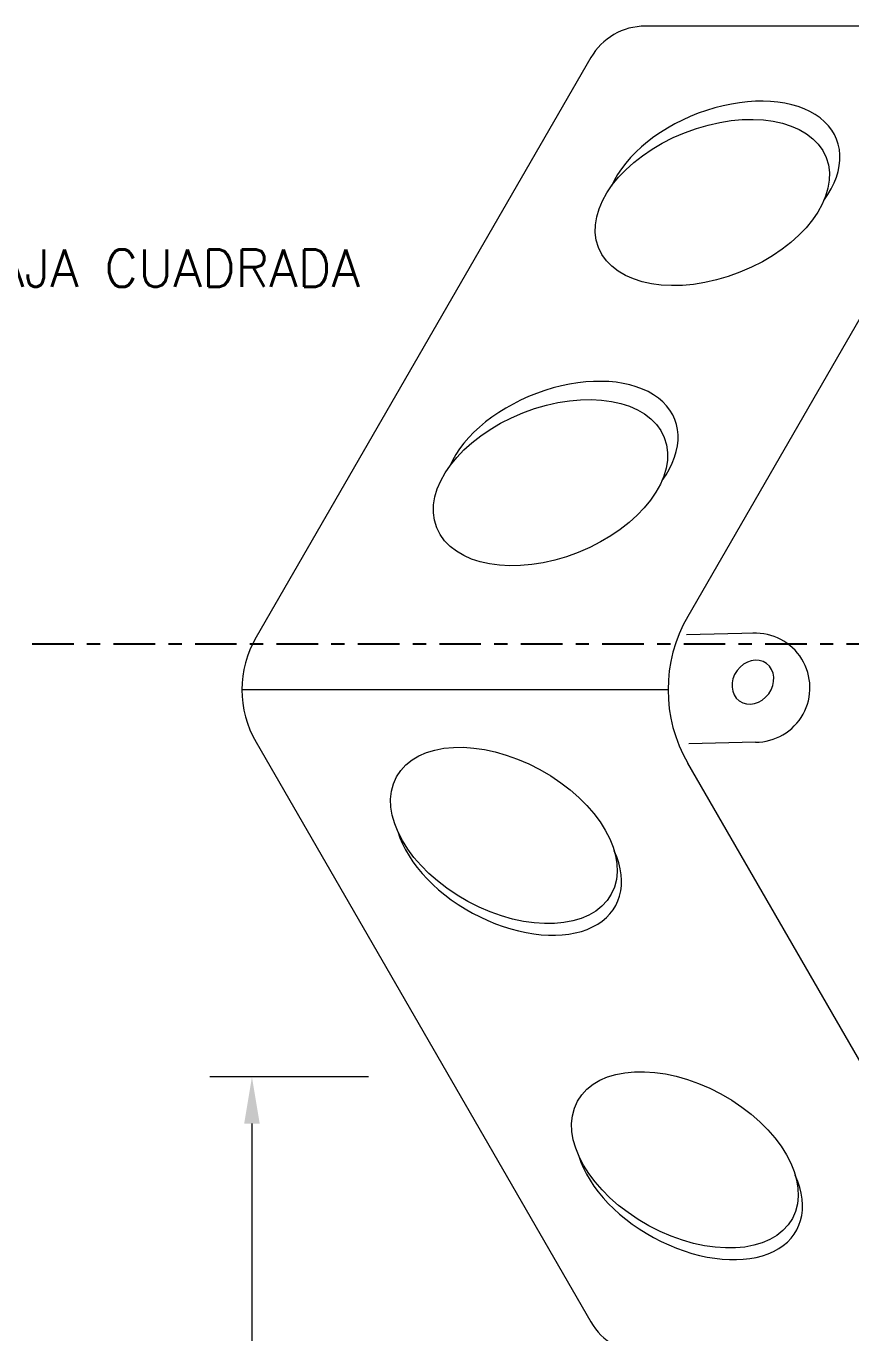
# Model space of a CAD drawing. Header units: inches. Extents: x 1693 to 10990, y 1878 to 5055.
# Drawn here: x 1704.4 to 1710.61, y 2272.54 to 2282.37 of the extents above; entities that cross this region are included whole.
import ezdxf
from ezdxf.enums import TextEntityAlignment as Align

# ---------------------------------------------------------------- set-up
doc = ezdxf.new("R2010")
doc.units = ezdxf.units.IN
doc.linetypes.add('CENTER', pattern=[20, 12.5, -2.5, 2.5, -2.5])
doc.linetypes.add('CONTINUA', pattern=[0])
for name, color, linetype, lineweight in [('CABLEADO', 4, 'Continuous', 5), ('TEXTOLEYENDA', 3, 'Continuous', 5), ('TOMACORRIENTE ALTURA', 120, 'Continuous', 5)]:
    doc.layers.add(name, color=color, linetype=linetype, lineweight=lineweight)
doc.styles.add('Romans', font='romans.shx')

msp = doc.modelspace()

# ---------------------------------------------------------------- linework, layer by layer
at = {"color": 4, "linetype": 'CENTER', "ltscale": 0.025}
msp.add_line((1704.4488, 2277.7209), (1740.9197, 2277.7209), dxfattribs=at)
at = {"layer": 'CABLEADO', "color": 7, "linetype": 'CONTINUA'}
for p, q in [((1712.2156, 2282.3687), (1709.0603, 2282.3687)), ((1708.6504, 2282.1321), (1706.1326, 2277.771)), ((1711.8057, 2282.1321), (1709.3789, 2277.9288)), ((1709.8876, 2277.8023), (1709.3696, 2277.7906)), ((1709.231, 2277.3766), (1706.0269, 2277.3766)), ((1706.1326, 2276.9822), (1708.6504, 2272.6211)), ((1709.8876, 2276.9817), (1709.388, 2276.9705)), ((1711.8057, 2272.6211), (1709.3789, 2276.8244))]:
    msp.add_line(p, q, dxfattribs=at)
for centre, radius, start, end in [((1709.0603, 2281.8954), 0.4733, 90, 150), ((1710.3353, 2277.3766), 1.1044, 150, 210), ((1709.8876, 2277.392), 0.4103, 270, 92.57227), ((1706.8157, 2277.3766), 0.7888, 150, 210), ((1709.0603, 2272.8578), 0.4733, 210, 270)]:
    msp.add_arc(centre, radius, start, end, dxfattribs=at)
for centre, major_axis, start_param, end_param in [((1709.6431, 2281.1791), (-0.8557, -0.339), 2.372288, 5.73428), ((1708.4264, 2279.0717), (-0.8557, -0.339), 2.372288, 5.73428), ((1708.0293, 2276.1934), (-0.8079, 0.441), 0.551508, 3.825245), ((1709.3906, 2273.7532), (-0.8079, 0.441), 0.551508, 3.825245)]:
    msp.add_ellipse(centre, major_axis=major_axis, ratio=0.61372, start_param=start_param, end_param=end_param, dxfattribs=at)
for centre, major_axis in [((1709.564, 2281.0421), (-0.8557, -0.339)), ((1708.3473, 2278.9347), (-0.8557, -0.339)), ((1707.9966, 2276.2805), (-0.8079, 0.441)), ((1709.358, 2273.8403), (-0.8079, 0.441))]:
    msp.add_ellipse(centre, major_axis=major_axis, ratio=0.61372, dxfattribs=at)
at = {"layer": 'CABLEADO', "color": 7, "linetype": 'CONTINUA', "extrusion": (0, 0, -1)}
msp.add_ellipse((1709.8688, 2277.4339), major_axis=(-0.1026, -0.14), ratio=0.849713, dxfattribs=at)
at = {"layer": 'TOMACORRIENTE ALTURA', "color": 7, "ltscale": 0.05}
msp.add_line((1706.9783, 2274.4637), (1705.7863, 2274.4637), dxfattribs=at)
at = {"layer": 'TOMACORRIENTE ALTURA', "color": 2, "ltscale": 0.05}
msp.add_line((1706.1018, 2274.1131), (1706.1018, 2267.5438), dxfattribs=at)
at = {"layer": 'TOMACORRIENTE ALTURA', "color": 7, "linetype": 'Continuous', "ltscale": 0.05}
msp.add_solid([(1706.0434, 2274.1131), (1706.1603, 2274.1131), (1706.1018, 2274.4637)], dxfattribs=at)

# ---------------------------------------------------------------- texts
at = {"layer": 'TEXTOLEYENDA', "color": 4, "style": 'Romans'}
msp.add_text('CAJA CUADRADA', height=0.280471, dxfattribs=at).set_placement((1705.4193, 2280.4079), align=Align.CENTER)

doc.saveas('drawing.dxf')
